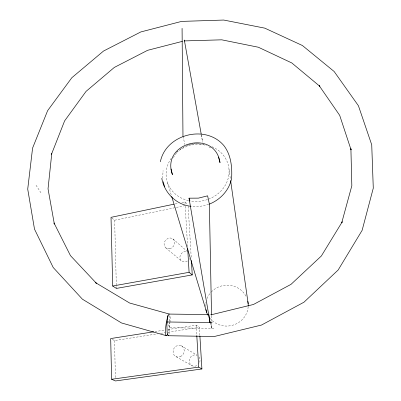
<?xml version="1.0" encoding="UTF-8"?>
<svg xmlns="http://www.w3.org/2000/svg" width="401" height="401" viewBox="0 0 401 401"><rect width="100%" height="100%" fill="white"/><g stroke="black" fill="none" stroke-linecap="round" stroke-linejoin="round"><path stroke-width="0.3" stroke-dasharray="2 1.5" d="M162.646 178.285L163.077 170.625M170.004 322.188L170.209 317.361A11.123 1.855 -81.8 0 0 170.074 315.617M168.936 334.254L169.528 330.309L169.783 322.188M167.473 334.228L168.089 332.514A10.812 1.799 -81.8 0 0 169.954 322.73M173.312 157.563L176.741 152.535L178.144 151.297M180.014 149.648C187.272 143.613 198.089 142.044 206.756 145.794M187.523 145.052L193.914 143.438L199.287 143.368M208.766 204.264L200.38 206.355L191.187 206.39M175.202 203.929L178.26 203.292M181.929 202.525L184.986 201.888L187.693 204.605M111.924 218.059L114.636 220.224L185.021 205.628M154.966 331.602L164.806 330.058M167.879 329.577L196.169 325.131L199.362 327.316L199.858 335.401M112.32 339.416L114.506 340.554L157.548 333.838M160.621 333.361L164.926 332.69M167.999 332.208L199.362 327.316M213.913 328.414L169.708 327.727L166.941 321.968M208.921 146.916L211.091 148.034M176.089 356.73L192.224 365.837M181.182 345.677L197.066 355.241A5.825 5.318 -62.9 0 0 189.247 361.326A5.825 5.318 -62.9 0 0 197.653 365.07M165.808 247.908L181.553 261.026M172.941 238.911L187.919 251.983M36.05 185.247L41.408 193.498M210.014 322.599L211.798 328.379L211.673 322.133M167.563 182.801L171.352 195.342M182.976 136.33L184.921 144.475M201.257 135.112L202.635 142.144M201.317 134.711L202.645 142.089M229.026 169.377L230.435 179.282M196.169 325.131L196.801 335.632M188.154 206.244L191.247 258.054M184.986 201.888L185.092 203.758M185.237 206.249L187.603 246.765M169.743 321.151L169.483 317.351A11.208 1.499 -89.1 0 0 169.207 315.607M114.636 220.224L116.405 288.414M114.506 340.554L115.423 377.842M211.553 315.893L211.663 321.512M248.184 306.7A21.343 20.416 -9.7 0 1 232.981 325.151A21.343 20.416 -9.7 0 1 209.863 318.148M205.613 306.62A21.343 20.416 -9.7 0 1 205.908 302.474M207.061 298.479A21.343 20.416 -9.7 0 1 210.881 292.404M211.287 291.963A21.343 20.416 -9.7 0 1 246.55 297.412M212.009 146.746A31.674 28.461 -13.5 0 1 229.031 173.372A31.674 28.461 -13.5 0 1 208.084 199.342M207.523 199.543A31.674 28.461 -13.5 0 1 189.167 200.771M188.55 200.635A31.674 28.461 -13.5 0 1 171.849 157.483M176.4 152.601A31.674 28.461 -13.5 0 1 203.743 144.495M210.495 321.181A11.108 0.381 79.9 0 1 210.801 322.785M210.901 323.336A11.108 0.381 79.9 0 1 211.798 328.379M189.568 258.465A5.509 4.847 -49.5 0 1 189.097 259.297M187.407 260.986A5.509 4.847 -49.5 0 1 179.849 257.452A5.509 4.847 -49.5 0 1 187.277 251.778M199.177 357.025A5.825 5.318 -62.9 0 1 198.726 364.008M169.673 248.755A5.744 4.987 -49.5 0 0 173.844 239.848A5.744 4.987 -49.5 0 0 164.646 241.653A5.744 4.987 -49.5 0 0 169.673 248.755M180.42 356.69A6.09 5.494 -61.9 0 0 182.395 346.439A6.09 5.494 -61.9 0 0 173.137 350.504A6.09 5.494 -61.9 0 0 180.42 356.69"/><path stroke-width="0.6" d="M167.738 315.412L166.851 324.805L167.177 332.559A11.203 1.499 -89.1 0 0 168.57 335.341M51.779 153.413L48.035 188.821L54.351 224.074L54.015 222.961L70.466 255.637L96.375 283.256L95.578 282.68L129.633 303.026L169.372 314.073L208.971 314.605M160.35 161.788C165.919 134.069 205.929 124.014 223.989 145.743C231.031 154.931 232.249 167.102 231.618 178.32C229.322 190.154 220.4 199.693 209.362 204.114L211.538 315.266M51.438 154.375L64.616 120.876L86.07 91.368L114.315 67.428L147.633 50.305L182.325 41.378M167.473 334.228L166.876 335.311A11.123 1.855 -81.8 0 1 165.463 332.529L165.663 327.627A10.817 1.804 -81.8 0 1 167.628 317.111L168.846 314.389A11.123 1.855 -81.8 0 1 169.372 314.073M173.984 204.184L111.022 217.337L112.691 286.023L116.405 288.414L192.249 274.911L191.397 260.55M112.691 286.023L189.092 272.319L192.249 274.911M153.733 331.797L110.681 338.559L111.618 379.281L115.498 380.95L201.914 368.965L199.893 336.023M111.618 379.281L198.69 367.126L201.914 368.965M184.119 40.917L221.748 39.824L258.374 47.238L291.808 62.957L319.873 86.33L319.161 85.624L339.697 115.368L351.075 149.874L350.905 148.706L351.832 185.763L341.742 222.73L342.253 221.818L321.351 255.993L291.001 284.359L253.472 304.479L211.788 314.64L210.66 314.625M208.926 314.925A11.108 0.381 79.9 0 0 210.014 322.599L189.041 198.174L198.435 198.129L207.618 195.833L209.362 204.114M166.941 321.968L212.179 322.63M168.184 335.727L214.324 336.499L261.517 325.046L303.953 302.214L338.158 270.003L362.118 230.359L373.281 188.154L371.727 144.826L358.424 105.754L334.143 71.498L302.409 45.513L264.79 28.145L223.723 20.05L181.623 21.398L140.821 31.94L103.528 51.042L71.834 77.724L47.629 110.646L32.581 148.099L27.719 189.117L34.501 229.146L53.213 267.517L82.411 299.191L121.508 322.96L166.345 335.692M190.605 206.244C175.959 204.6 164.31 192.675 161.783 178.34M171.713 196.54L206.705 312.424M218.52 157.052L220.009 162.666C215.197 128.581 160.606 142.275 172.425 174.63L171.072 168.996M189.041 198.174L189.808 201.107M163.282 181.733L164.495 186.881M184.32 40.03L201.207 134.094M230.61 180.52L248.164 303.717M196.801 335.632L198.69 367.126M187.708 248.635L189.092 272.319M182.079 28.341L182.976 136.33M247.823 301.367A21.343 20.416 -9.7 0 1 248.214 306.098M207.898 315.151A21.343 20.416 -9.7 0 1 205.934 309.557"/></g></svg>
